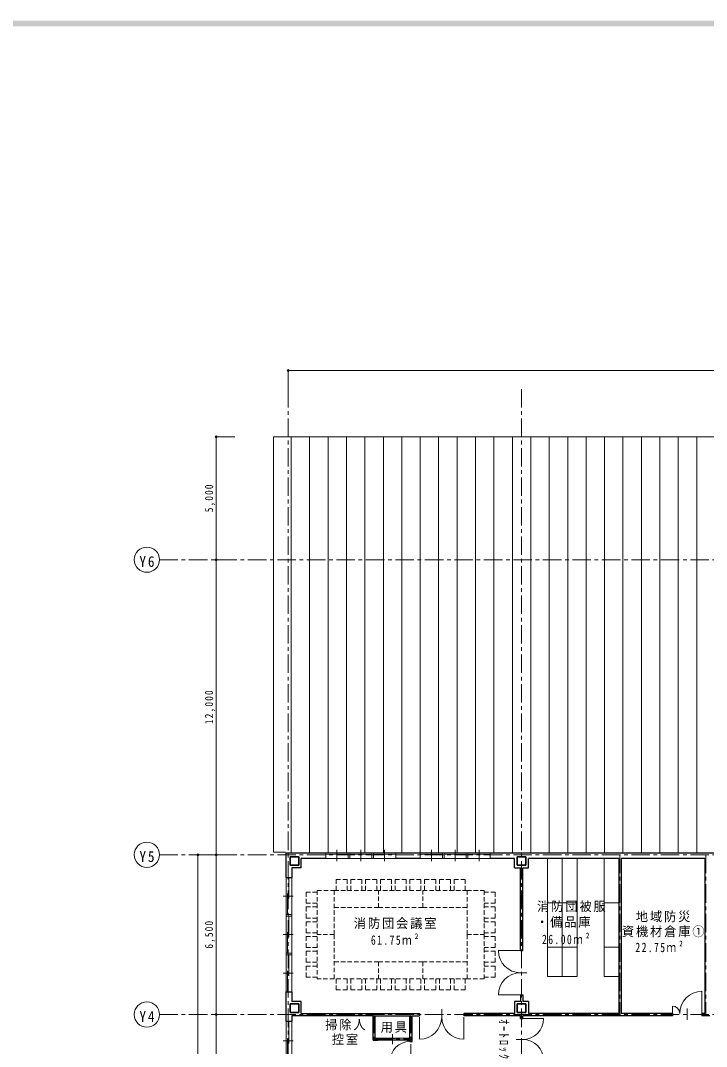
# Model space of a CAD drawing. Units: millimetres at full size. Extents: x -57346 to 60518, y -42813 to 41849.
# Drawn here: x 1586 to 29496, y -1742 to 39986 of the extents above; entities that cross this region are included whole.
import ezdxf

# ---------------------------------------------------------------- set-up
doc = ezdxf.new("R2010")
doc.units = ezdxf.units.MM
doc.header["$LTSCALE"] = 150
doc.header["$PDMODE"] = 32
doc.header["$PDSIZE"] = 75
doc.linetypes.add('CHAIN1', pattern=[8, 5, -1, 1, -1])
doc.linetypes.add('DASHED1', pattern=[1.8, 1.2, -0.6])
for name, color, linetype, lineweight in [('1-1_極細線', 4, 'Continuous', 9), ('1-2_細線', 7, 'Continuous', 18), ('1-3_中線', 3, 'Continuous', 25), ('1-4_太線', 2, 'Continuous', 35), ('1-8_ﾊｯﾁﾝｸﾞ', 4, 'Continuous', 9), ('1-A_中芯線', 4, 'CHAIN1', 9), ('1-B_文字', 4, 'Continuous', 9), ('1-D_文字', 4, 'Continuous', 9), ('1-E_寸法', 4, 'Continuous', 9)]:
    doc.layers.add(name, color=color, linetype=linetype, lineweight=lineweight)
doc.layers.add('F-D', color=150, linetype='Continuous')
doc.styles.add('ＭＳ ゴシック', font='')
doc.styles.get('ＭＳ ゴシック').set_extended_font_data('MS Gothic')

# ---------------------------------------------------------------- blocks, each defined once
blk = doc.blocks.new('通り芯2')
at = {"layer": '1-D_文字', "color": 7, "lineweight": 18}
blk.add_circle((0, 0), 769, dxfattribs=at)

msp = doc.modelspace()

# ---------------------------------------------------------------- linework, layer by layer
at = {"layer": '1-1_極細線'}
for p, q in [((21026.3, 2156.2), (21928.4, 2156.2)), ((21754.6, 1256.2), (22192.1, 1256.2)), ((29310.9, 503.3), (29310.9, -398.8)), ((21026.3, 356.2), (21928.4, 356.2)), ((18723.4, -225), (18723.4, -662.6)), ((28110.9, -98.8), (28110.9, -398.8)), ((28710.9, -200), (28710.9, -662.6)), ((17823.4, -1445.9), (17823.4, -543.8)), ((19623.4, -1445.9), (19623.4, -543.8)), ((22868.4, -606.3), (22018.4, -606.3)), ((22192.1, -1456.3), (21754.6, -1456.3))]:
    msp.add_line(p, q, dxfattribs=at)
for centre, radius, start, end in [((21928.4, 2156.2), 900, 180, 270), ((21928.4, 356.2), 900, 90, 180), ((29310.9, -398.8), 900, 90, 180), ((28110.9, -398.8), 300, 0, 90), ((17823.4, -543.8), 900, 270, 0), ((19623.4, -543.8), 900, 180, 270), ((22018.4, -606.3), 850, 270, 0), ((17428.4, -2337.6), 800, 90, 180), ((22018.4, -2306.3), 850, 0, 90)]:
    msp.add_arc(centre, radius, start, end, dxfattribs=at)
at = {"layer": '1-2_細線'}
msp.add_line((12373.4, 6156.2), (11873.4, 6156.2), dxfattribs=at)
msp.add_lwpolyline([(31473.4, 23056.2), (11873.4, 23056.2), (11873.4, 6156.2)], dxfattribs=at)
at = {"layer": '1-3_中線'}
for p, q in [((12392.4, 5126.2), (12392.4, 6137.2)), ((12392.4, 6137.2), (14010.9, 6137.2)), ((13010.9, 5518.7), (13010.9, 5898.7)), ((14010.9, 5898.7), (13010.9, 5898.7)), ((16850.9, 6137.2), (17850.9, 6137.2)), ((17850.9, 5898.7), (16850.9, 5898.7)), ((20690.9, 6137.2), (34046.4, 6137.2)), ((21690.9, 5898.7), (20690.9, 5898.7)), ((21690.9, 5518.7), (21690.9, 5898.7)), ((22255.9, 5518.7), (22255.9, 5898.7)), ((25928.4, 5898.7), (22255.9, 5898.7)), ((25928.4, 5898.7), (25928.4, -398.8)), ((29428.4, 5898.7), (26018.4, 5898.7)), ((26018.4, 5898.7), (26018.4, -398.8)), ((29428.4, 5898.7), (29428.4, -398.8)), ((13010.9, 5518.7), (12630.9, 5518.7)), ((12630.9, 5518.7), (12630.9, 5126.2)), ((21690.9, 5518.7), (21928.4, 5518.7)), ((21928.4, 2156.2), (21928.4, 5518.7)), ((22018.4, 2156.2), (22018.4, 5518.7)), ((22018.4, 5518.7), (22255.9, 5518.7)), ((12392.4, 5126.2), (12630.9, 5126.2)), ((21928.4, 2156.2), (22018.4, 2156.2)), ((12392.4, -716.3), (12392.4, 486.2)), ((12392.4, 486.2), (12630.9, 486.2)), ((12630.9, 486.2), (12630.9, 93.7)), ((13010.9, 93.7), (12630.9, 93.7)), ((13010.9, -398.8), (13010.9, 93.7)), ((21690.9, 93.7), (21690.9, -398.8)), ((21928.4, 93.7), (21690.9, 93.7)), ((21928.4, 356.2), (22018.4, 356.2)), ((21928.4, 356.2), (21928.4, 93.7)), ((22018.4, 356.2), (22018.4, 93.7)), ((22255.9, 93.7), (22018.4, 93.7)), ((22255.9, 93.7), (22255.9, -398.8)), ((13010.9, -398.8), (17823.4, -398.8)), ((17823.4, -398.8), (17823.4, -488.8)), ((19623.4, -398.8), (19623.4, -488.8)), ((21690.9, -398.8), (19623.4, -398.8)), ((25928.4, -398.8), (22255.9, -398.8)), ((28110.9, -398.8), (26018.4, -398.8)), ((28110.9, -398.8), (28110.9, -488.8)), ((29310.9, -398.8), (29310.9, -488.8)), ((29428.4, -398.8), (29310.9, -398.8)), ((12392.4, -716.3), (12630.9, -716.3)), ((15928.4, -488.8), (12630.9, -488.8)), ((12630.9, -488.8), (12630.9, -716.3)), ((15928.4, -1488.8), (15928.4, -488.8)), ((17428.4, -1398.8), (17428.4, -488.8)), ((21928.4, -488.8), (19623.4, -488.8)), ((21928.4, -606.3), (21928.4, -488.8)), ((21928.4, -606.3), (22018.4, -606.3)), ((22018.4, -606.3), (22018.4, -488.8)), ((28110.9, -488.8), (22018.4, -488.8)), ((29635.9, -488.8), (29310.9, -488.8)), ((15928.4, -1488.8), (16123.4, -1488.8)), ((17323.4, -1398.8), (17428.4, -1398.8)), ((17323.4, -1398.8), (17323.4, -1488.8)), ((17323.4, -1488.8), (17428.4, -1488.8)), ((17428.4, -1488.8), (17428.4, -1537.6)), ((17428.4, -1537.6), (17518.4, -1537.6))]:
    msp.add_line(p, q, dxfattribs=at)
for points in [[(16018.4, -1398.8), (16018.4, -488.8), (17428.4, -488.8)], [(17518.4, -1537.6), (17518.4, -488.8), (17823.4, -488.8)], [(16018.4, -1398.8), (16123.4, -1398.8), (16123.4, -1488.8)]]:
    msp.add_lwpolyline(points, dxfattribs=at)
at = {"layer": '1-4_太線'}
for p, q in [((12553.4, 5976.2), (12553.4, 5626.2)), ((12553.4, 5976.2), (12903.4, 5976.2)), ((12903.4, 5626.2), (12903.4, 5976.2)), ((21798.4, 5626.2), (21798.4, 5976.2)), ((22148.4, 5976.2), (21798.4, 5976.2)), ((22148.4, 5626.2), (22148.4, 5976.2)), ((12553.4, 5626.2), (12903.4, 5626.2)), ((21798.4, 5626.2), (22148.4, 5626.2)), ((12903.4, -13.8), (12553.4, -13.8)), ((12553.4, -13.8), (12553.4, -363.8)), ((12903.4, -363.8), (12553.4, -363.8)), ((12903.4, -363.8), (12903.4, -13.8)), ((22148.4, -13.8), (21798.4, -13.8)), ((21798.4, -13.8), (21798.4, -363.8)), ((21798.4, -363.8), (22148.4, -363.8)), ((22148.4, -13.8), (22148.4, -363.8))]:
    msp.add_line(p, q, dxfattribs=at)
at = {"layer": '1-8_ﾊｯﾁﾝｸﾞ'}
for p, q in [((23028.4, 5898.7), (23028.4, 1098.7)), ((23628.4, 5898.7), (23628.4, 1098.7)), ((24228.4, 5898.7), (24228.4, 1098.7)), ((25928.4, 5898.7), (25328.4, 5898.7)), ((25328.4, 5898.7), (25328.4, 1098.7)), ((25928.4, 5898.7), (25928.4, 1098.7)), ((23628.4, 4098.7), (23028.4, 4098.7)), ((24228.4, 4098.7), (23628.4, 4098.7)), ((25928.4, 4098.7), (25328.4, 4098.7)), ((23628.4, 2298.7), (23028.4, 2298.7)), ((24228.4, 2298.7), (23628.4, 2298.7)), ((25928.4, 2298.7), (25328.4, 2298.7)), ((25928.4, 1098.7), (25328.4, 1098.7))]:
    msp.add_line(p, q, dxfattribs=at)
at = {"layer": '1-8_ﾊｯﾁﾝｸﾞ', "linetype": 'DASHED1'}
for p, q in [((13652.5, 4606.2), (13652.5, 1006.2)), ((13652.5, 4606.2), (14352.5, 4606.2)), ((19752.5, 4606.2), (16152.5, 4606.2)), ((19752.5, 2806.2), (19752.5, 4606.2)), ((17952.5, 3906.2), (19752.5, 3906.2)), ((19752.5, 2806.2), (19752.5, 1006.2)), ((17952.5, 1706.2), (19752.5, 1706.2)), ((19752.5, 1006.2), (14352.5, 1006.2))]:
    msp.add_line(p, q, dxfattribs=at)
at = {"layer": '1-8_ﾊｯﾁﾝｸﾞ'}
for points in [[(24228.4, 5898.7), (23628.4, 5898.7), (23028.4, 5898.7)], [(24228.4, 1098.7), (23628.4, 1098.7), (23028.4, 1098.7)]]:
    msp.add_lwpolyline(points, dxfattribs=at)
at = {"layer": '1-8_ﾊｯﾁﾝｸﾞ', "linetype": 'DASHED1'}
for points in [[(14427.5, 4606.2), (14427.5, 5056.2), (14877.5, 5056.2), (14877.5, 4606.2)], [(15027.5, 4606.2), (15027.5, 5056.2), (15477.5, 5056.2), (15477.5, 4606.2)], [(15627.5, 4606.2), (15627.5, 5056.2), (16077.5, 5056.2), (16077.5, 4606.2)], [(16227.5, 4606.2), (16227.5, 5056.2), (16677.5, 5056.2), (16677.5, 4606.2)], [(16827.5, 4606.2), (16827.5, 5056.2), (17277.5, 5056.2), (17277.5, 4606.2)], [(17427.5, 4606.2), (17427.5, 5056.2), (17877.5, 5056.2), (17877.5, 4606.2)], [(18027.5, 4606.2), (18027.5, 5056.2), (18477.5, 5056.2), (18477.5, 4606.2)], [(18627.5, 4606.2), (18627.5, 5056.2), (19077.5, 5056.2), (19077.5, 4606.2)], [(19227.5, 4606.2), (19227.5, 5056.2), (19677.5, 5056.2), (19677.5, 4606.2)], [(14352.5, 4606.2), (14352.5, 2806.2), (13652.5, 2806.2)], [(14352.5, 3906.2), (16152.5, 3906.2), (16152.5, 4606.2), (14352.5, 4606.2)], [(16152.5, 3906.2), (17952.5, 3906.2), (17952.5, 4606.2)], [(19752.5, 4606.2), (20452.5, 4606.2), (20452.5, 2806.2)], [(13652.5, 4081.2), (13202.5, 4081.2), (13202.5, 4531.2), (13652.5, 4531.2)], [(20452.5, 4531.2), (20902.5, 4531.2), (20902.5, 4081.2), (20452.5, 4081.2)], [(13652.5, 3481.2), (13202.5, 3481.2), (13202.5, 3931.2), (13652.5, 3931.2)], [(20452.5, 3931.2), (20902.5, 3931.2), (20902.5, 3481.2), (20452.5, 3481.2)], [(13652.5, 2881.2), (13202.5, 2881.2), (13202.5, 3331.2), (13652.5, 3331.2)], [(20452.5, 3331.2), (20902.5, 3331.2), (20902.5, 2881.2), (20452.5, 2881.2)], [(13652.5, 2281.2), (13202.5, 2281.2), (13202.5, 2731.2), (13652.5, 2731.2)], [(14352.5, 2806.2), (14352.5, 1006.2), (13652.5, 1006.2)], [(19752.5, 2806.2), (20452.5, 2806.2), (20452.5, 1006.2), (19752.5, 1006.2)], [(20452.5, 2731.2), (20902.5, 2731.2), (20902.5, 2281.2), (20452.5, 2281.2)], [(13652.5, 1681.2), (13202.5, 1681.2), (13202.5, 2131.2), (13652.5, 2131.2)], [(20452.5, 2131.2), (20902.5, 2131.2), (20902.5, 1681.2), (20452.5, 1681.2)], [(14352.5, 1706.2), (16152.5, 1706.2), (16152.5, 1006.2)], [(16152.5, 1706.2), (17952.5, 1706.2), (17952.5, 1006.2)], [(13652.5, 1081.2), (13202.5, 1081.2), (13202.5, 1531.2), (13652.5, 1531.2)], [(20452.5, 1531.2), (20902.5, 1531.2), (20902.5, 1081.2), (20452.5, 1081.2)], [(14877.5, 1006.2), (14877.5, 556.2), (14427.5, 556.2), (14427.5, 1006.2)], [(15477.5, 1006.2), (15477.5, 556.2), (15027.5, 556.2), (15027.5, 1006.2)], [(16077.5, 1006.2), (16077.5, 556.2), (15627.5, 556.2), (15627.5, 1006.2)], [(16677.5, 1006.2), (16677.5, 556.2), (16227.5, 556.2), (16227.5, 1006.2)], [(17277.5, 1006.2), (17277.5, 556.2), (16827.5, 556.2), (16827.5, 1006.2)], [(17877.5, 1006.2), (17877.5, 556.2), (17427.5, 556.2), (17427.5, 1006.2)], [(18477.5, 1006.2), (18477.5, 556.2), (18027.5, 556.2), (18027.5, 1006.2)], [(19077.5, 1006.2), (19077.5, 556.2), (18627.5, 556.2), (18627.5, 1006.2)], [(19677.5, 1006.2), (19677.5, 556.2), (19227.5, 556.2), (19227.5, 1006.2)]]:
    msp.add_lwpolyline(points, dxfattribs=at)
at = {"layer": '1-A_中芯線'}
for p, q in [((12473.4, 24998.3), (12473.4, -24360.1)), ((21973.4, 24998.3), (21973.4, -24360.1)), ((7240.6, 18056.2), (56123.9, 18056.2)), ((7240.6, 6056.2), (56123.9, 6056.2)), ((25973.4, 6056.2), (25973.4, -443.8)), ((29473.4, 6056.2), (29473.4, -443.8)), ((7240.6, -443.8), (56123.9, -443.8))]:
    msp.add_line(p, q, dxfattribs=at)
for points in [[(17473.4, -443.8), (17473.4, -9843.8), (15473.4, -9843.8)], [(15973.4, -443.8), (15973.4, -1443.8), (17473.4, -1443.8)]]:
    msp.add_lwpolyline(points, dxfattribs=at)
at = {"layer": '1-B_文字'}
for p, q in [((12598.4, 23056.2), (12598.4, 6156.2)), ((13348.4, 23056.2), (13348.4, 6156.2)), ((14098.4, 23056.2), (14098.4, 6156.2)), ((14848.4, 23056.2), (14848.4, 6156.2)), ((15598.4, 23056.2), (15598.4, 6156.2)), ((16348.4, 23056.2), (16348.4, 6156.2)), ((17098.4, 23056.2), (17098.4, 6156.2)), ((17848.4, 23056.2), (17848.4, 6156.2)), ((18598.4, 23056.2), (18598.4, 6156.2)), ((19348.4, 23056.2), (19348.4, 6156.2)), ((20098.4, 23056.2), (20098.4, 6156.2)), ((20848.4, 23056.2), (20848.4, 6156.2)), ((21598.4, 23056.2), (21598.4, 6156.2)), ((22348.4, 23056.2), (22348.4, 6156.2)), ((23098.4, 23056.2), (23098.4, 6156.2)), ((23848.4, 23056.2), (23848.4, 6156.2)), ((24598.4, 23056.2), (24598.4, 6156.2)), ((25348.4, 23056.2), (25348.4, 6156.2)), ((26098.4, 23056.2), (26098.4, 6156.2)), ((26848.4, 23056.2), (26848.4, 6156.2)), ((27598.4, 23056.2), (27598.4, 6156.2)), ((28348.4, 23056.2), (28348.4, 6156.2)), ((29098.4, 23056.2), (29098.4, 6156.2))]:
    msp.add_line(p, q, dxfattribs=at)
at = {"layer": '1-D_文字'}
for p, q in [((14010.9, 6137.2), (16850.9, 6137.2)), ((14010.9, 5898.7), (14010.9, 6137.2)), ((14010.9, 6081.2), (14910.9, 6081.2)), ((14010.9, 5898.7), (16850.9, 5898.7)), ((14460.9, 5798.7), (14460.9, 6256.2)), ((14910.9, 6137.2), (14910.9, 5898.7)), ((14980.9, 6137.2), (14980.9, 5898.7)), ((14980.9, 6081.2), (15880.9, 6081.2)), ((15430.9, 5798.7), (15430.9, 6256.2)), ((15880.9, 6137.2), (15880.9, 5898.7)), ((15950.9, 6137.2), (15950.9, 5898.7)), ((15950.9, 6081.2), (16850.9, 6081.2)), ((16400.9, 5798.7), (16400.9, 6256.2)), ((16850.9, 6137.2), (16850.9, 5898.7)), ((17850.9, 6137.2), (20690.9, 6137.2)), ((17850.9, 5898.7), (17850.9, 6137.2)), ((17850.9, 6081.2), (18750.9, 6081.2)), ((17850.9, 5898.7), (20690.9, 5898.7)), ((18300.9, 5798.7), (18300.9, 6256.2)), ((18750.9, 6137.2), (18750.9, 5898.7)), ((18820.9, 6137.2), (18820.9, 5898.7)), ((18820.9, 6081.2), (19720.9, 6081.2)), ((19270.9, 5798.7), (19270.9, 6256.2)), ((19720.9, 6137.2), (19720.9, 5898.7)), ((19790.9, 6137.2), (19790.9, 5898.7)), ((19790.9, 6081.2), (20690.9, 6081.2)), ((20240.9, 5798.7), (20240.9, 6256.2)), ((20690.9, 6137.2), (20690.9, 5898.7)), ((12392.4, 486.2), (12392.4, 5126.2)), ((12498.4, 5126.2), (12498.4, 4276.2)), ((12630.9, 486.2), (12630.9, 5126.2)), ((12273.4, 4376.2), (12673.4, 4376.2)), ((12448.4, 4476.2), (12448.4, 3626.2)), ((12392.4, 3626.2), (12630.9, 3626.2)), ((12392.4, 3556.2), (12630.9, 3556.2)), ((12498.4, 3556.2), (12498.4, 2706.2)), ((12273.4, 2806.2), (12673.4, 2806.2)), ((12448.4, 2906.2), (12448.4, 2056.2)), ((12392.4, 2056.2), (12630.9, 2056.2)), ((12392.4, 1986.2), (12630.9, 1986.2)), ((12498.4, 1986.2), (12498.4, 1136.2)), ((12448.4, 1336.2), (12448.4, 486.2)), ((12273.4, 1236.2), (12673.4, 1236.2)), ((12498.4, -716.3), (12498.4, -1616.3)), ((12630.9, -1516.3), (12630.9, -716.3)), ((16723.4, -1243.8), (16723.4, -1643.8)), ((12273.4, -1516.3), (12673.4, -1516.3)), ((12448.4, -1416.3), (12448.4, -2316.3)), ((12630.9, -1516.3), (12630.9, -2316.3)), ((16723.4, -1398.8), (16123.4, -1398.8)), ((16823.4, -1418.8), (16123.4, -1418.8)), ((16723.4, -1488.8), (16123.4, -1488.8)), ((16623.4, -1468.8), (17323.4, -1468.8)), ((16723.4, -1398.8), (17323.4, -1398.8)), ((16723.4, -1488.8), (17323.4, -1488.8))]:
    msp.add_line(p, q, dxfattribs=at)
msp.add_lwpolyline([(12392.4, -716.3), (12392.4, -1516.3), (12392.4, -2316.3)], dxfattribs=at)
at = {"layer": '1-E_寸法'}
for p, q in [((12473.4, 25748.3), (12473.4, 24998.3)), ((12473.4, 25748.3), (50473.4, 25748.3)), ((9549.8, 23056.2), (10299.8, 23056.2)), ((9549.8, 18056.2), (9549.8, 23056.2)), ((9549.8, 18056.2), (9549.8, 6056.2)), ((9549.8, 18056.2), (10299.8, 18056.2)), ((8799.8, 6056.2), (9549.8, 6056.2)), ((8799.8, -19943.8), (8799.8, 6056.2)), ((9549.8, 6056.2), (10299.8, 6056.2)), ((9549.8, 6056.2), (9549.8, -443.8)), ((9549.8, -443.8), (10299.8, -443.8)), ((9549.8, -443.8), (9549.8, -6943.8))]:
    msp.add_line(p, q, dxfattribs=at)
at = {"layer": '1-E_寸法', "color": 2}
for p in [(12473.4, 25748.3), (9549.8, 23056.2), (9549.8, 18056.2), (8799.8, 6056.2), (9549.8, 6056.2), (9549.8, -443.8)]:
    msp.add_point(p, dxfattribs=at)
at = {"layer": 'F-D'}
msp.add_solid([(-57345.7, 39745.6), (-57345.7, 39985.6), (59523.5, 39745.6), (59523.5, 39985.6)], dxfattribs=at)

# ---------------------------------------------------------------- block references
at = {"layer": '1-D_文字', "xscale": 0.6666667, "yscale": 0.6666667}
for p in [(6727.9, 18056.2), (6727.9, 6056.2), (6727.9, -443.8)]:
    msp.add_blockref('通り芯2', p, dxfattribs=at)

# ---------------------------------------------------------------- texts
at = {"layer": '1-D_文字', "color": 3, "char_height": 439.9, "attachment_point": 7, "style": 'ＭＳ ゴシック'}
for s, insert in [('\\T1.28;\\W0.9;Y6', (6424.2, 17756.2)), ('\\T1.28;\\W0.9;Y5', (6424.2, 5756.2)), ('\\T1.28;\\W0.9;Y4', (6424.2, -743.8))]:
    msp.add_mtext(s, dxfattribs=dict(at, insert=insert))
at = {"layer": '1-D_文字', "color": 7, "char_height": 384.9, "attachment_point": 7, "style": 'ＭＳ ゴシック'}
for s, insert in [('\\T1.15;\\W0.95;消防団被服', (22604.7, 3723.3)), ('\\T1.15;\\W0.95;地域防災', (26621.2, 3308.4)), ('\\T1.15;\\W0.95;消防団会議室', (15145.1, 3031)), ('\\T1.15;\\W0.95;・備品庫', (22559.9, 3088.1)), ('\\T1.15;\\W0.95;資機材倉庫①', (26051.2, 2699.5)), ('\\T1.29;\\W0.75;61.75ｍ²', (15842.5, 2388.3)), ('\\T1.29;\\W0.75;26.00ｍ²', (22803.6, 2415.3)), ('\\T1.29;\\W0.75;22.75ｍ²', (26602.5, 2090.5)), ('\\T1.15;\\W0.95;掃除人', (13980.5, -1092.5)), ('\\T1.15;\\W0.95;用具', (16239.3, -1188.6)), ('\\T1.15;\\W0.95;控室', (14251.1, -1684.8))]:
    msp.add_mtext(s, dxfattribs=dict(at, insert=insert))
at = {"layer": '1-D_文字', "color": 7, "insert": (21034.5, -625.3), "char_height": 384.9, "attachment_point": 7, "rotation": 270, "style": 'ＭＳ ゴシック'}
msp.add_mtext('\\T1.35;\\W0.8;ｵｰﾄﾛｯｸ', dxfattribs=at)
at = {"layer": '1-E_寸法', "color": 7, "char_height": 329.9, "attachment_point": 7, "rotation": 90, "style": 'ＭＳ ゴシック'}
for s, insert in [('\\T1.23;\\W0.85;5,000', (9504.8, 19986.2)), ('\\T1.24;\\W0.85;12,000', (9504.8, 11369.9)), ('\\T1.23;\\W0.85;6,500', (9504.8, 2236.2))]:
    msp.add_mtext(s, dxfattribs=dict(at, insert=insert))

doc.saveas('drawing.dxf')
